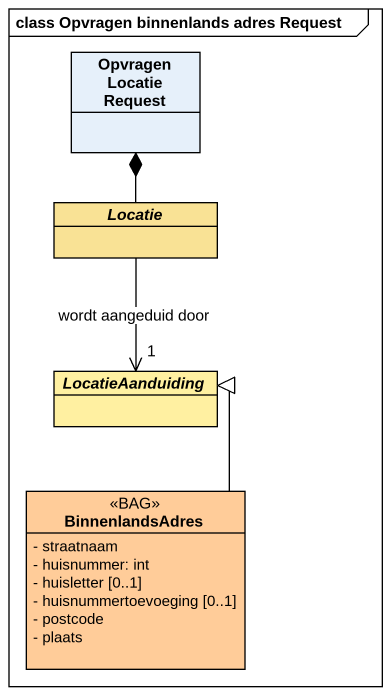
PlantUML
@startuml
mainframe class Opvragen binnenlands adres Request
hide circle
hide empty members
skinparam classAttributeIconSize 0
class "Opvragen Locatie Request" as Opvragen_Locatie_Request
abstract class Locatie #F9E295
abstract class LocatieAanduiding #FFF0A1
class BinnenlandsAdres <<BAG>> #FFCC99 {
  - straatnaam
  - huisnummer: int
  - huisletter [0..1]
  - huisnummertoevoeging [0..1]
  - postcode
  - plaats
}
Locatie -up-* Opvragen_Locatie_Request
Locatie --> "1" LocatieAanduiding : wordt aangeduid door
BinnenlandsAdres -up-|> LocatieAanduiding
@enduml
